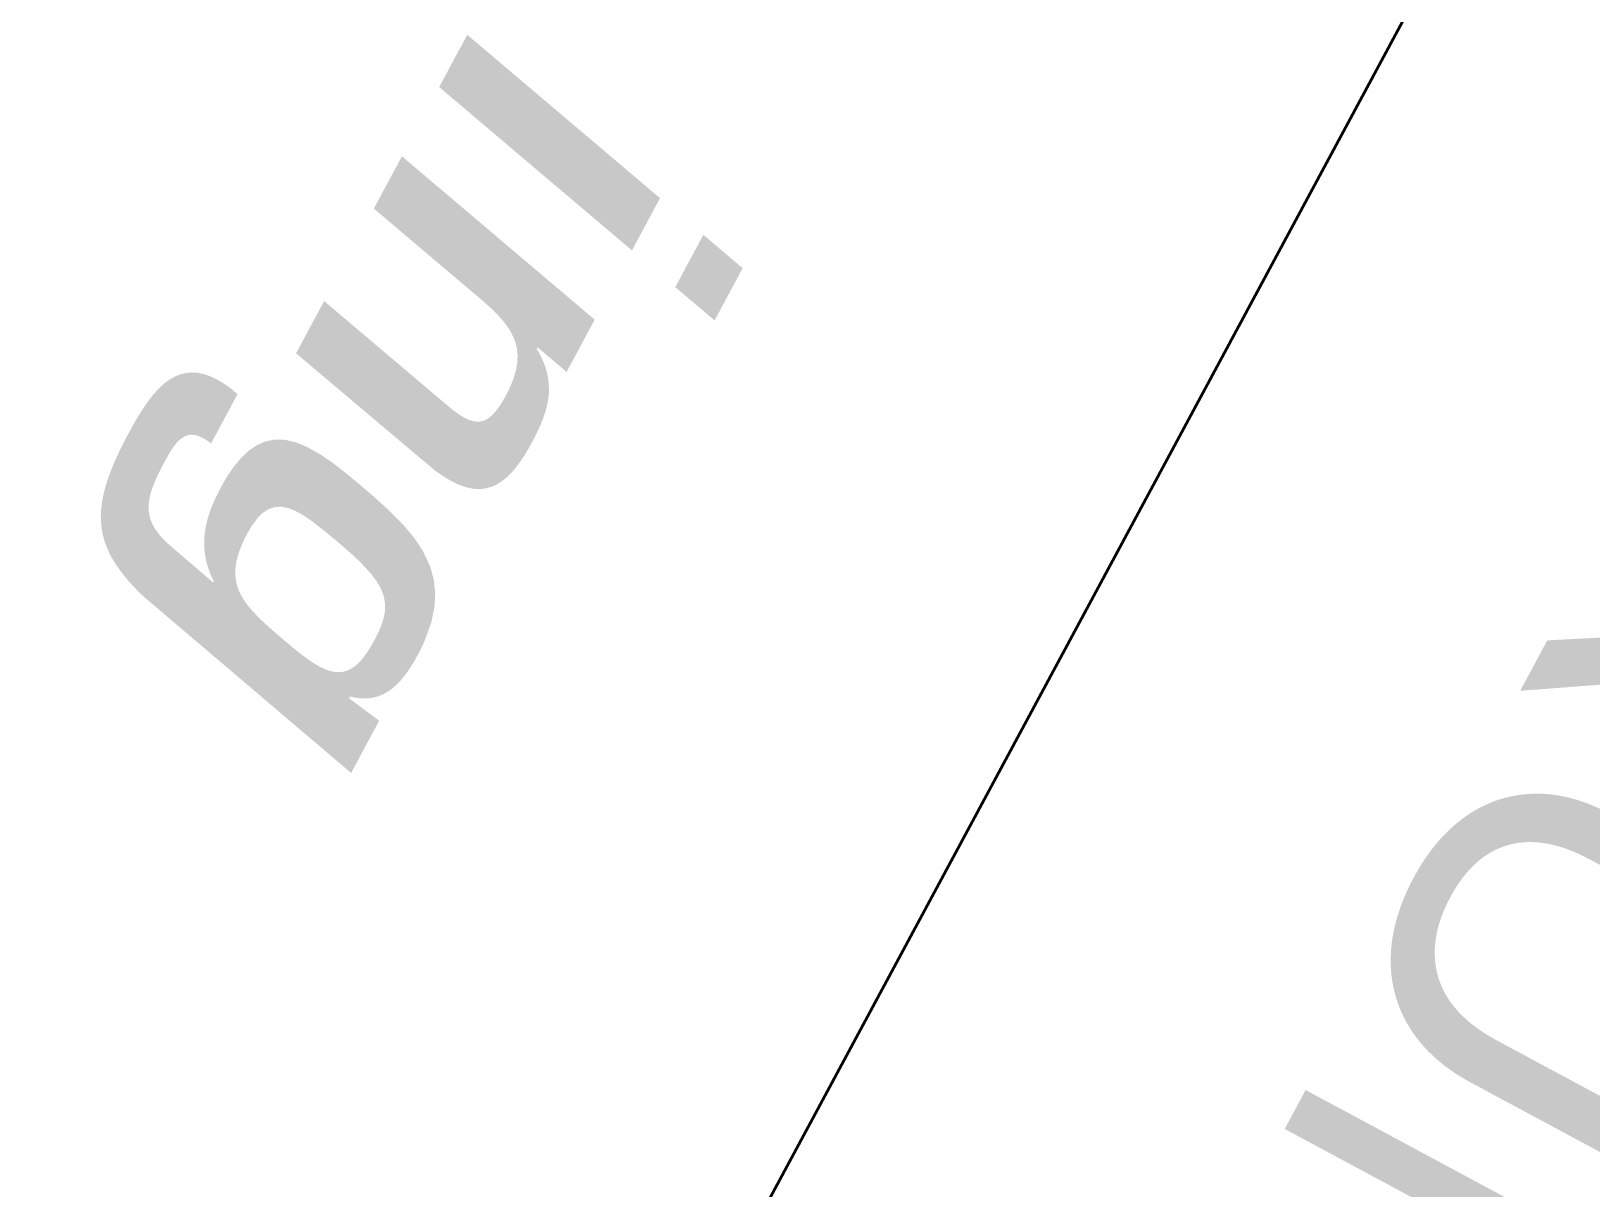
# Model space of a CAD drawing. Header units: metres. Extents: x 2711799 to 2711985, y 1236908 to 1237087.
# Drawn here: x 2711922.233 to 2711923.059, y 1237072.223 to 1237072.835 of the extents above; entities that cross this region are included whole.
import ezdxf

# ---------------------------------------------------------------- set-up
doc = ezdxf.new("R2010")
doc.units = ezdxf.units.M
doc.linetypes.add('AUSGEZOGEN', pattern=[0])
doc.layers.add('XR$7$STANDARD_1', color=7, linetype='AUSGEZOGEN', lineweight=13)
doc.styles.add('ARIAL', font='arial.ttf')

msp = doc.modelspace()

# ---------------------------------------------------------------- hatches: boundary and pattern name
at = {"layer": 'XR$7$STANDARD_1', "linetype": 'AUSGEZOGEN', "lineweight": 13, "true_color": 0x9d9c9b, "transparency": 33554687}
for points in [[(2711922.46364, 1237072.83347), (2711922.44876, 1237072.8058), (2711922.55088, 1237072.7193), (2711922.56575, 1237072.74697)], [(2711922.42904, 1237072.76912), (2711922.41416, 1237072.74146), (2711922.51628, 1237072.65496), (2711922.53116, 1237072.68263)], [(2711922.58871, 1237072.72754), (2711922.57383, 1237072.69986), (2711922.59464, 1237072.68223), (2711922.60952, 1237072.70991)], [(2711922.50092, 1237072.66798), (2711922.47038, 1237072.69384), (2711922.47422, 1237072.69049), (2711922.47685, 1237072.68808), (2711922.47913, 1237072.68582), (2711922.48138, 1237072.68341), (2711922.48313, 1237072.68134), (2711922.48544, 1237072.67821), (2711922.48714, 1237072.67537), (2711922.48835, 1237072.67283), (2711922.48939, 1237072.66983), (2711922.4901, 1237072.66631), (2711922.49031, 1237072.66304), (2711922.49005, 1237072.65916), (2711922.48946, 1237072.65598), (2711922.48853, 1237072.65265), (2711922.48704, 1237072.64864), (2711922.48546, 1237072.64513), (2711922.48402, 1237072.64233), (2711922.48192, 1237072.63867), (2711922.47999, 1237072.63574), (2711922.47746, 1237072.63264), (2711922.47491, 1237072.63043), (2711922.47252, 1237072.62915), (2711922.46956, 1237072.62856), (2711922.46668, 1237072.62888), (2711922.46415, 1237072.62973), (2711922.46174, 1237072.63093), (2711922.45947, 1237072.63233), (2711922.45676, 1237072.63426), (2711922.45459, 1237072.63596), (2711922.44581, 1237072.60329), (2711922.44927, 1237072.60082), (2711922.45217, 1237072.59894), (2711922.45524, 1237072.59716), (2711922.45871, 1237072.59546), (2711922.4616, 1237072.59434), (2711922.46489, 1237072.59343), (2711922.46763, 1237072.59301), (2711922.47077, 1237072.59294), (2711922.47339, 1237072.59326), (2711922.47638, 1237072.59407), (2711922.47888, 1237072.59516), (2711922.48093, 1237072.59635), (2711922.48374, 1237072.59842), (2711922.48611, 1237072.6006), (2711922.48884, 1237072.6036), (2711922.49153, 1237072.60712), (2711922.49415, 1237072.61105), (2711922.49672, 1237072.61544), (2711922.49923, 1237072.62016), (2711922.50131, 1237072.62438), (2711922.50342, 1237072.62926), (2711922.50489, 1237072.6334), (2711922.50609, 1237072.63794), (2711922.50667, 1237072.64139), (2711922.50694, 1237072.64488), (2711922.50673, 1237072.65001), (2711922.50602, 1237072.65406), (2711922.50495, 1237072.65777), (2711922.5038, 1237072.66072), (2711922.50231, 1237072.66386), (2711922.50044, 1237072.6671)], [(2711922.45482, 1237072.63577), (2711922.38783, 1237072.69248), (2711922.37296, 1237072.66481), (2711922.44577, 1237072.60338)], [(2711922.34195, 1237072.64318), (2711922.33935, 1237072.64543), (2711922.33713, 1237072.6471), (2711922.33427, 1237072.64911), (2711922.33094, 1237072.65103), (2711922.32744, 1237072.65267), (2711922.32463, 1237072.65366), (2711922.32084, 1237072.65448), (2711922.31772, 1237072.65467), (2711922.31473, 1237072.65442), (2711922.31185, 1237072.65374), (2711922.30909, 1237072.65266), (2711922.30644, 1237072.65121), (2711922.30389, 1237072.64942), (2711922.30143, 1237072.6473), (2711922.29943, 1237072.64532), (2711922.2971, 1237072.64267), (2711922.29446, 1237072.63926), (2711922.29297, 1237072.63716), (2711922.29078, 1237072.63383), (2711922.28825, 1237072.62967), (2711922.28556, 1237072.62492), (2711922.28222, 1237072.61867), (2711922.27965, 1237072.61354), (2711922.27799, 1237072.61), (2711922.27608, 1237072.60563), (2711922.27475, 1237072.60234), (2711922.29602, 1237072.5909), (2711922.29676, 1237072.59322), (2711922.2981, 1237072.59671), (2711922.2991, 1237072.59902), (2711922.3007, 1237072.60238), (2711922.3028, 1237072.60646), (2711922.30531, 1237072.61096), (2711922.30641, 1237072.61278), (2711922.30785, 1237072.61494), (2711922.30945, 1237072.61704), (2711922.3107, 1237072.61841), (2711922.31178, 1237072.61941), (2711922.31384, 1237072.62079), (2711922.31542, 1237072.6214), (2711922.31728, 1237072.62169), (2711922.31926, 1237072.62155), (2711922.32089, 1237072.62113), (2711922.32312, 1237072.6202), (2711922.32497, 1237072.61917), (2711922.32636, 1237072.61827), (2711922.32795, 1237072.61715)], [(2711922.44667, 1237072.53813), (2711922.44595, 1237072.54488), (2711922.444, 1237072.55196), (2711922.43988, 1237072.56062), (2711922.43562, 1237072.56695), (2711922.43, 1237072.5737), (2711922.42293, 1237072.58092), (2711922.41504, 1237072.58813), (2711922.4074, 1237072.59472), (2711922.39916, 1237072.60156), (2711922.39193, 1237072.6071), (2711922.38563, 1237072.61139), (2711922.37895, 1237072.61515), (2711922.37308, 1237072.61759), (2711922.36736, 1237072.61897), (2711922.36177, 1237072.61915), (2711922.35684, 1237072.6182), (2711922.35255, 1237072.61638), (2711922.34835, 1237072.61361), (2711922.34424, 1237072.60985), (2711922.34019, 1237072.60505), (2711922.33684, 1237072.60025), (2711922.33321, 1237072.59404), (2711922.33006, 1237072.5878), (2711922.32785, 1237072.58251), (2711922.32649, 1237072.57851), (2711922.32556, 1237072.57502), (2711922.34485, 1237072.56481), (2711922.34711, 1237072.56936), (2711922.34955, 1237072.57352), (2711922.35268, 1237072.57772), (2711922.35525, 1237072.58024), (2711922.35822, 1237072.58222), (2711922.36201, 1237072.58347), (2711922.36522, 1237072.58358), (2711922.36929, 1237072.58272), (2711922.37247, 1237072.58144), (2711922.37613, 1237072.57945), (2711922.38049, 1237072.57657), (2711922.38781, 1237072.57094), (2711922.39569, 1237072.56437), (2711922.403, 1237072.55801), (2711922.4072, 1237072.55402), (2711922.41222, 1237072.54862), (2711922.41571, 1237072.54399), (2711922.41783, 1237072.54031), (2711922.41947, 1237072.53601), (2711922.42014, 1237072.53174), (2711922.41997, 1237072.52777), (2711922.4193, 1237072.52444), (2711922.44119, 1237072.51286), (2711922.44463, 1237072.52251), (2711922.44634, 1237072.53098)], [(2711922.29602, 1237072.5909), (2711922.27475, 1237072.60234), (2711922.2735, 1237072.59896), (2711922.27221, 1237072.59496), (2711922.27116, 1237072.59109), (2711922.27024, 1237072.58658), (2711922.26969, 1237072.58221), (2711922.26952, 1237072.57865), (2711922.26975, 1237072.57379), (2711922.27051, 1237072.56904), (2711922.27182, 1237072.56438), (2711922.27339, 1237072.56042), (2711922.27538, 1237072.55649), (2711922.27779, 1237072.55257), (2711922.28013, 1237072.54929), (2711922.28275, 1237072.54598), (2711922.28507, 1237072.54331), (2711922.28824, 1237072.53993), (2711922.29095, 1237072.53723), (2711922.29229, 1237072.53594), (2711922.40211, 1237072.44259), (2711922.41698, 1237072.47026), (2711922.40103, 1237072.48218), (2711922.32898, 1237072.54352), (2711922.30414, 1237072.56486), (2711922.30199, 1237072.5671), (2711922.29989, 1237072.56958), (2711922.29835, 1237072.57174), (2711922.29677, 1237072.57452), (2711922.29565, 1237072.57735), (2711922.29492, 1237072.58094), (2711922.29486, 1237072.58473), (2711922.29532, 1237072.58804)], [(2711922.44119, 1237072.51285), (2711922.4193, 1237072.52444), (2711922.4192, 1237072.52407), (2711922.41873, 1237072.52254), (2711922.41804, 1237072.52059), (2711922.41756, 1237072.5194), (2711922.41685, 1237072.51777), (2711922.41605, 1237072.51607), (2711922.41539, 1237072.51475), (2711922.41469, 1237072.51339), (2711922.41369, 1237072.51153), (2711922.41289, 1237072.51014), (2711922.41206, 1237072.50875), (2711922.41121, 1237072.5074), (2711922.41033, 1237072.50609), (2711922.40857, 1237072.50369), (2711922.40739, 1237072.50228), (2711922.40621, 1237072.50102), (2711922.40502, 1237072.4999), (2711922.40382, 1237072.49892), (2711922.40291, 1237072.49828), (2711922.40168, 1237072.49755), (2711922.40044, 1237072.49695), (2711922.39918, 1237072.4965), (2711922.39757, 1237072.49613), (2711922.39692, 1237072.49604), (2711922.39526, 1237072.49596), (2711922.39391, 1237072.49604), (2711922.39184, 1237072.4964), (2711922.39007, 1237072.4969), (2711922.38862, 1237072.49744), (2711922.38713, 1237072.49809), (2711922.38561, 1237072.49884), (2711922.38444, 1237072.49948), (2711922.38203, 1237072.50094), (2711922.37995, 1237072.50233), (2711922.37779, 1237072.50388), (2711922.37554, 1237072.50557), (2711922.37368, 1237072.50704), (2711922.37126, 1237072.50902), (2711922.36976, 1237072.51027), (2711922.36772, 1237072.51199), (2711922.36565, 1237072.51374), (2711922.36358, 1237072.51551), (2711922.36154, 1237072.51727), (2711922.3586, 1237072.51985), (2711922.35721, 1237072.52111), (2711922.35542, 1237072.52277), (2711922.35413, 1237072.52399), (2711922.3525, 1237072.52561), (2711922.35059, 1237072.5276), (2711922.34952, 1237072.52879), (2711922.34785, 1237072.53077), (2711922.34663, 1237072.53235), (2711922.34552, 1237072.53394), (2711922.34452, 1237072.53554), (2711922.34342, 1237072.53757), (2711922.34284, 1237072.5388), (2711922.34218, 1237072.54047), (2711922.34164, 1237072.54217), (2711922.34123, 1237072.54391), (2711922.3409, 1237072.54614), (2711922.34078, 1237072.54798), (2711922.3408, 1237072.54987), (2711922.3409, 1237072.55132), (2711922.34116, 1237072.5533), (2711922.34144, 1237072.55483), (2711922.34181, 1237072.5564), (2711922.34226, 1237072.55801), (2711922.34279, 1237072.55966), (2711922.34319, 1237072.56078), (2711922.34363, 1237072.56192), (2711922.34434, 1237072.56365), (2711922.34485, 1237072.56481), (2711922.32556, 1237072.57502), (2711922.32518, 1237072.57325), (2711922.32497, 1237072.5721), (2711922.32473, 1237072.57056), (2711922.32454, 1237072.569), (2711922.3244, 1237072.56743), (2711922.32431, 1237072.56584), (2711922.32429, 1237072.56425), (2711922.32434, 1237072.56223), (2711922.3245, 1237072.56019), (2711922.3247, 1237072.55855), (2711922.32504, 1237072.55648), (2711922.32549, 1237072.55439), (2711922.32606, 1237072.55228), (2711922.3266, 1237072.55058), (2711922.3275, 1237072.54813), (2711922.32834, 1237072.54622), (2711922.32934, 1237072.54418), (2711922.32898, 1237072.54352), (2711922.40103, 1237072.48218), (2711922.4015, 1237072.48306), (2711922.40489, 1237072.48238), (2711922.40771, 1237072.48208), (2711922.41073, 1237072.48211), (2711922.41342, 1237072.48244), (2711922.41628, 1237072.48316), (2711922.41899, 1237072.48423), (2711922.42182, 1237072.48581), (2711922.42397, 1237072.48735), (2711922.42627, 1237072.48937), (2711922.42798, 1237072.49113), (2711922.43009, 1237072.49362), (2711922.43212, 1237072.49636), (2711922.43386, 1237072.49899), (2711922.43541, 1237072.50154), (2711922.43704, 1237072.50443), (2711922.43868, 1237072.50751), (2711922.44009, 1237072.51039)]]:
    msp.add_hatch(color=253, dxfattribs=at).paths.add_polyline_path(points)

# ---------------------------------------------------------------- linework, layer by layer
at = {"layer": 'XR$7$STANDARD_1', "color": 7, "linetype": 'AUSGEZOGEN', "lineweight": 35, "transparency": 33554687}
msp.add_line((2711923.58314, 1237074.00144, 640.05), (2711919.08453, 1237065.63415, 640.05), dxfattribs=at)

# ---------------------------------------------------------------- texts
at = {"layer": 'XR$7$STANDARD_1', "color": 253, "linetype": 'AUSGEZOGEN', "lineweight": 13, "transparency": 33554687, "insert": (2711922.77056, 1237074.13313, 640.05), "char_height": 0.125, "width": 2.3839156, "attachment_point": 1, "rotation": 241.73568, "line_spacing_factor": 0.903614, "style": 'ARIAL'}
msp.add_mtext('\\A1;{\\fArial|i0|b0;\\H0.125000;\\W0.948713;\\C253;marti + dietschweiler ag}\\P{\\fArial|i0|b0;\\H0.125000;\\W0.948713;\\C253;dipl. bauingenieure eth sia usic}\\P', dxfattribs=at)
at = {"layer": 'XR$7$STANDARD_1', "color": 1, "linetype": 'AUSGEZOGEN', "lineweight": 25, "transparency": 33554687, "insert": (2711923.6585, 1237073.67714, 640.05), "char_height": 0.2, "width": 2.1011686, "attachment_point": 7, "rotation": 241.73568, "style": 'ARIAL'}
msp.add_mtext('\\W1.01;AUSFÜHRUNG', dxfattribs=at)
at = {"layer": 'XR$7$STANDARD_1', "color": 7, "linetype": 'AUSGEZOGEN', "lineweight": 25, "transparency": 33554687, "insert": (2711924.75732, 1237073.08636, 640.05), "char_height": 0.25, "width": 4.4504499, "attachment_point": 1, "rotation": 241.73568, "line_spacing_factor": 1.204819, "style": 'ARIAL'}
msp.add_mtext('\\A1;{\\fArial|i0|b0;\\H0.250000;\\W1.000000;\\C7;AUSHUB UND }\\P{\\fArial|i0|b0;\\H0.250000;\\W1.000000;\\C7;BAUGRUBENSICHERUNG}\\P', dxfattribs=at)

doc.saveas('drawing.dxf')
